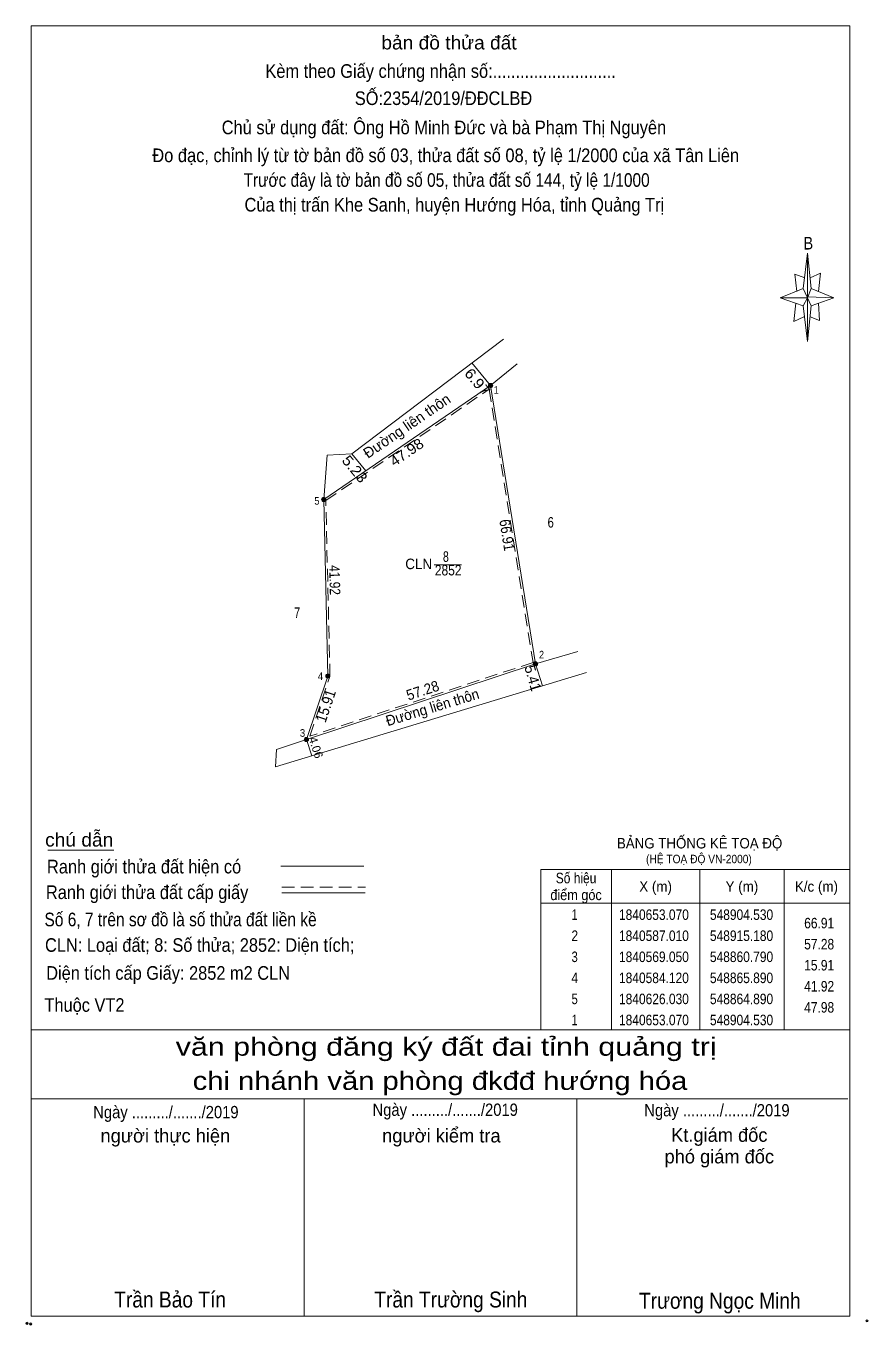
# Model space of a CAD drawing. Header units: metres. Extents: x 548357 to 549523, y 1840339 to 1840776.
# Drawn here: x 549323.2 to 549523.2, y 1840339 to 1840647.4 of the extents above; entities that cross this region are included whole.
import ezdxf
from ezdxf.enums import TextEntityAlignment as Align

# ---------------------------------------------------------------- set-up
doc = ezdxf.new("R2010")
doc.units = ezdxf.units.M
doc.header["$PDMODE"] = 32
doc.header["$PDSIZE"] = 0.5
doc.linetypes.add('MEDIUM_DASHED', pattern=[4.5, 3, -1.5])
for name, color, linetype, lineweight in [('1', 7, 'Continuous', 13), ('10', 7, 'Continuous', 13), ('17', 7, 'Continuous', 13), ('34', 7, 'Continuous', 13), ('5', 7, 'Continuous', 13), ('6', 7, 'Continuous', 13), ('63', 7, 'Continuous', 13)]:
    doc.layers.add(name, color=color, linetype=linetype, lineweight=lineweight)

msp = doc.modelspace()

# ---------------------------------------------------------------- hatches: boundary and pattern name
at = {"layer": '63'}
for points in [[(549434.01, 1840562, 1), (549433.01, 1840562, 1)], [(549394.37, 1840534.96, 1), (549393.37, 1840534.96, 1)], [(549444.66, 1840495.94, 1), (549443.66, 1840495.94, 1)], [(549395.37, 1840493.05, 1), (549394.37, 1840493.05, 1)], [(549390.27, 1840477.98, 1), (549389.27, 1840477.98, 1)]]:
    msp.add_hatch(color=256, dxfattribs=at).paths.add_polyline_path(points)

# ---------------------------------------------------------------- linework, layer by layer
at = {"layer": '1'}
for p, q in [((549433.51, 1840562), (549444.16, 1840495.94)), ((549382.69, 1840475.64), (549389.77, 1840477.98))]:
    msp.add_line(p, q, dxfattribs=at)
at = {"layer": '1', "linetype": 'MEDIUM_DASHED'}
msp.add_lwpolyline([(549433.14, 1840561.14), (549443.6, 1840496.28), (549390.56, 1840478.77), (549395.37, 1840492.97), (549394.38, 1840534.7)], close=True, dxfattribs=at)
at = {"layer": '10'}
for p, q in [((549433.51, 1840562), (549439.8, 1840567.19)), ((549444.16, 1840495.94), (549454.22, 1840498.87)), ((549389.77, 1840477.98), (549444.16, 1840495.94)), ((549382.4, 1840471.51), (549456.26, 1840493.85)), ((549382.4, 1840471.51), (549382.69, 1840475.64))]:
    msp.add_line(p, q, dxfattribs=at)
msp.add_lwpolyline([(549394.71, 1840545.48), (549400.55, 1840545.82), (549436.58, 1840573.05)], dxfattribs=at)
at = {"layer": '17'}
msp.add_line((549328.37, 1840451.69), (549344, 1840451.69), dxfattribs=at)
at = {"layer": '34'}
for p in [(549433.51, 1840562), (549394.71, 1840545.48)]:
    msp.add_line(p, (549393.87, 1840534.96), dxfattribs=at)
msp.add_lwpolyline([(549393.87, 1840534.96), (549394.87, 1840493.05), (549389.77, 1840477.98)], dxfattribs=at)
at = {"layer": '5'}
for p, q in [((549507.73, 1840585.02), (549508.81, 1840593.44)), ((549509.68, 1840585.02), (549515.07, 1840582.86)), ((549507.73, 1840580.91), (549502.33, 1840582.86)), ((549509.68, 1840580.91), (549508.81, 1840572.49)), ((549511.41, 1840581.56), (549511.61, 1840577.45)), ((549511.61, 1840577.45), (549509.45, 1840578.32)), ((549324.41, 1840409.1), (549518.81, 1840409.1)), ((549324.41, 1840392.68), (549518.38, 1840392.68)), ((549324.41, 1840392.68), (549518.38, 1840392.68)), ((549324.41, 1840392.68), (549518.38, 1840392.68)), ((549389.21, 1840341.07), (549389.21, 1840392.68)), ((549454.01, 1840341.07), (549454.01, 1840392.68))]:
    msp.add_line(p, q, dxfattribs=at)
for points in [[(549324.41, 1840647.36), (549518.81, 1840647.36), (549518.81, 1840341.07), (549324.41, 1840341.07)], [(549508.81, 1840593.44), (549509.68, 1840585.02), (549508.81, 1840582.86)], [(549508.81, 1840582.86), (549502.33, 1840582.86), (549507.73, 1840585.02), (549509.68, 1840580.91), (549515.07, 1840582.86), (549508.81, 1840583.07)], [(549508.81, 1840582.86), (549508.81, 1840572.49), (549507.73, 1840580.91)]]:
    msp.add_lwpolyline(points, close=True, dxfattribs=at)
for points in [[(549508.16, 1840587.61), (549505.79, 1840588.48), (549506.22, 1840584.36)], [(549509.45, 1840587.61), (549511.84, 1840588.68), (549511.41, 1840584.36)], [(549508.81, 1840582.86), (549507.73, 1840585.02), (549502.33, 1840582.86)], [(549506, 1840581.56), (549505.57, 1840577.24), (549507.95, 1840578.32)], [(549508.81, 1840582.86), (549509.68, 1840580.91), (549515.07, 1840582.86)], [(549518.81, 1840341.07), (549324.41, 1840341.07), (549324.41, 1840392.68)]]:
    msp.add_lwpolyline(points, dxfattribs=at)
for p in [(549323.41, 1840339.4), (549324.27, 1840339.24)]:
    msp.add_point(p, dxfattribs=at)
at = {"layer": '6'}
for p, q in [((549383.66, 1840447.93), (549403.41, 1840447.93)), ((549383.97, 1840441.6), (549403.71, 1840441.6))]:
    msp.add_line(p, q, dxfattribs=at)
at = {"layer": '6', "linetype": 'MEDIUM_DASHED'}
msp.add_line((549383.97, 1840442.96), (549403.84, 1840442.96), dxfattribs=at)
at = {"layer": '6'}
msp.add_point((549522.91, 1840339.98), dxfattribs=at)
at = {"layer": '63'}
for p, q in [((549429.07, 1840567.38), (549433.51, 1840562)), ((549400.55, 1840545.82), (549403.88, 1840541.79)), ((549420.1, 1840519.45), (549426.57, 1840519.45)), ((549445.88, 1840490.71), (549444.16, 1840495.94)), ((549391.04, 1840474.12), (549389.77, 1840477.98)), ((549462.21, 1840447.1), (549462.21, 1840409.1)), ((549483.21, 1840447.1), (549483.21, 1840409.1)), ((549503.21, 1840447.1), (549503.21, 1840409.1)), ((549445.41, 1840439.1), (549518.81, 1840439.1))]:
    msp.add_line(p, q, dxfattribs=at)
msp.add_lwpolyline([(549445.41, 1840447.1), (549518.81, 1840447.1), (549518.81, 1840409.1), (549445.41, 1840409.1)], close=True, dxfattribs=at)
for centre in [(549433.51, 1840562), (549393.87, 1840534.96), (549444.16, 1840495.94), (549394.87, 1840493.05), (549389.77, 1840477.98)]:
    msp.add_circle(centre, 0.5, dxfattribs=at)

# ---------------------------------------------------------------- texts
at = {"layer": '1'}
for s, width, p in [('8', 0.75, (549422.895, 1840520.16)), ('CLN', 0.95, (549416.435, 1840518.42)), ('2852', 0.85, (549423.44, 1840516.93))]:
    msp.add_text(s, height=2.5, dxfattribs=dict(at, width=width)).set_placement(p, align=Align.CENTER)
for s, height, width, p in [('BẢNG THỐNG KÊ TOẠ ĐỘ ', 2.484, 0.95, (549463.52, 1840452.12)), ('(HỆ TOẠ ĐỘ VN-2000)', 2.009, 0.9, (549470.43, 1840448.61))]:
    msp.add_text(s, height=height, dxfattribs=dict(at, width=width)).set_placement(p)
at = {"layer": '5'}
for s, height, width, p in [('bản đồ thửa đất', 3.24, 1.05, (549423.635, 1840641.79)), ('Kèm theo Giấy chứng nhận số:...........................', 3.24, 0.9, (549421.645, 1840635.05)), ('SỐ:2354/2019/ĐĐCLBĐ', 3.23, 0.9, (549422.33, 1840628.6)), ('Chủ sử dụng đất: Ông Hồ Minh Đức và bà Phạm Thị Nguyên', 3.24, 0.9, (549422.435, 1840621.66)), ('Đo đạc, chỉnh lý từ tờ bản đồ số 03, thửa đất số 08, tỷ lệ 1/2000 của xã Tân Liên ', 3.24, 0.9, (549423.395, 1840615.04)), ('Trước đây là tờ bản đồ số 05, thửa đất số 144, tỷ lệ 1/1000 ', 3.23, 0.85, (549423.575, 1840609.18)), ('Của thị trấn Khe Sanh, huyện Hướng Hóa, tỉnh Quảng Trị', 3.24, 0.9, (549424.905, 1840603.31)), ('B', 2.976, 0.85, (549508.99, 1840594.3)), ('văn phòng đăng ký đất đai tỉnh quảng trị', 4.32, 1.25, (549422.96, 1840402.92)), ('chi nhánh văn phòng đkđđ hướng hóa', 4.32, 1.2, (549421.5, 1840394.81)), ('Ngày ........./......./2019', 2.916, 0.9, (549356.395, 1840388.08)), ('Ngày ........./......./2019', 2.916, 0.9, (549422.735, 1840388.64)), ('Ngày ........./......./2019', 2.916, 0.9, (549487.275, 1840388.52)), ('Trần Bảo Tín', 3.78, 0.9, (549357.395, 1840343.15)), ('Trần Trường Sinh', 3.78, 0.9, (549424.07, 1840343.15)), ('Trương Ngọc Minh', 3.78, 0.9, (549487.965, 1840342.86))]:
    msp.add_text(s, height=height, dxfattribs=dict(at, width=width)).set_placement(p, align=Align.CENTER)
for s, p in [('người kiểm tra', (549421.825, 1840382.33)), ('Kt.giám đốc', (549487.835, 1840382.48)), ('người thực hiện', (549356.27, 1840382.32)), ('phó giám đốc', (549487.835, 1840377.36))]:
    msp.add_text(s, height=3.24, dxfattribs=at).set_placement(p, align=Align.CENTER)
at = {"layer": '6'}
for s, height, width, p in [('chú dẫn', 3.24, 1.05, (549327.71, 1840452.57)), ('Ranh giới thửa đất hiện có ', 3.24, 0.9, (549328.14, 1840446.19)), ('Ranh giới thửa đất cấp giấy', 3.24, 0.9, (549327.89, 1840440.11)), ('Số 6, 7 trên sơ đồ là số thửa đất liền kề', 3.24, 0.85, (549327.55, 1840433.64)), ('CLN: Loại đất; 8: Số thửa; 2852: Diện tích;', 3.23, 0.9, (549327.69, 1840427.58)), ('Diện tích cấp Giấy: 2852 m2 CLN', 3.23, 0.9, (549327.97, 1840420.95)), ('Thuộc VT2', 3.23, 0.9, (549327.55, 1840413.34))]:
    msp.add_text(s, height=height, dxfattribs=dict(at, width=width)).set_placement(p)
at = {"layer": '63'}
for s, rotation, width, p in [('6.97', 309.584, 1.1, (549429.411, 1840562.052)), ('47.98', 34.299, 1.05, (549414.276, 1840545.14)), ('5.23', 309.567, 1.1, (549400.298, 1840541.396)), ('66.91', 279.158, 0.9, (549436.177, 1840526.319)), ('41.92', 271.367, 0.85, (549395.257, 1840515.8)), ('5.41', 286.192, 0.95, (549442.367, 1840492.194)), ('57.28', 18.274, 0.95, (549417.778, 1840488.444)), ('15.91', 71.303, 0.95, (549395.565, 1840485.559)), ('Đường liên thôn', 16.829, 0.95, (549420.053, 1840484.436))]:
    msp.add_text(s, height=2.5, rotation=rotation, dxfattribs=dict(at, width=width)).set_placement(p, align=Align.CENTER)
for s, height, width, p in [(' 1', 1.8, 0.9, (549435.45, 1840560.06)), (' 5', 1.8, 0.9, (549392.87, 1840533.73)), (' 2', 1.8, 0.9, (549446.22, 1840497.23)), (' 4', 1.8, 0.95, (549393.75, 1840492.11)), (' 3', 1.8, 0.95, (549389.48, 1840478.63)), ('66.91', 2.5, 0.85, (549515.11, 1840433.15)), ('57.28', 2.5, 0.85, (549515.11, 1840428.15)), ('15.91', 2.5, 0.85, (549515.11, 1840423.15)), ('41.92', 2.5, 0.85, (549515.11, 1840418.15)), ('47.98', 2.5, 0.85, (549515.11, 1840413.15))]:
    msp.add_text(s, height=height, dxfattribs=dict(at, width=width)).set_placement(p, align=Align.RIGHT)
for s, height, rotation, p in [('Đường liên thôn', 2.5, 34.299, (549414.331, 1840551.387)), ('4.06', 2, 288.212, (549391.074, 1840475.778))]:
    msp.add_text(s, height=height, rotation=rotation, dxfattribs=at).set_placement(p, align=Align.CENTER)
for s, width, p in [('6', 0.8, (549447.785, 1840528.29)), ('7', 0.75, (549387.575, 1840506.82)), ('Số hiệu', 0.85, (549453.81, 1840443.85)), ('điểm góc', 0.9, (549453.81, 1840439.85)), ('X (m)', 0.95, (549472.71, 1840441.85)), ('Y (m)', 0.95, (549493.205, 1840441.85)), ('K/c (m)', 0.95, (549510.91, 1840441.85)), (' 1', 0.75, (549453.105, 1840435.15)), ('1840653.070', 0.85, (549472.31, 1840435.15)), ('548904.530', 0.85, (549493.115, 1840435.15)), (' 2', 0.85, (549453.11, 1840430.15)), ('1840587.010', 0.85, (549472.31, 1840430.15)), ('548915.180', 0.85, (549493.115, 1840430.15)), (' 3', 0.8, (549453.11, 1840425.15)), ('1840569.050', 0.85, (549472.31, 1840425.15)), ('548860.790', 0.85, (549493.115, 1840425.15)), (' 4', 0.85, (549453.105, 1840420.15)), ('1840584.120', 0.85, (549472.31, 1840420.15)), ('548865.890', 0.85, (549493.115, 1840420.15)), (' 5', 0.8, (549453.11, 1840415.15)), ('1840626.030', 0.85, (549472.31, 1840415.15)), ('548864.890', 0.85, (549493.115, 1840415.15)), (' 1', 0.75, (549453.105, 1840410.15)), ('1840653.070', 0.85, (549472.31, 1840410.15)), ('548904.530', 0.85, (549493.115, 1840410.15))]:
    msp.add_text(s, height=2.5, dxfattribs=dict(at, width=width)).set_placement(p, align=Align.CENTER)

doc.saveas('drawing.dxf')
